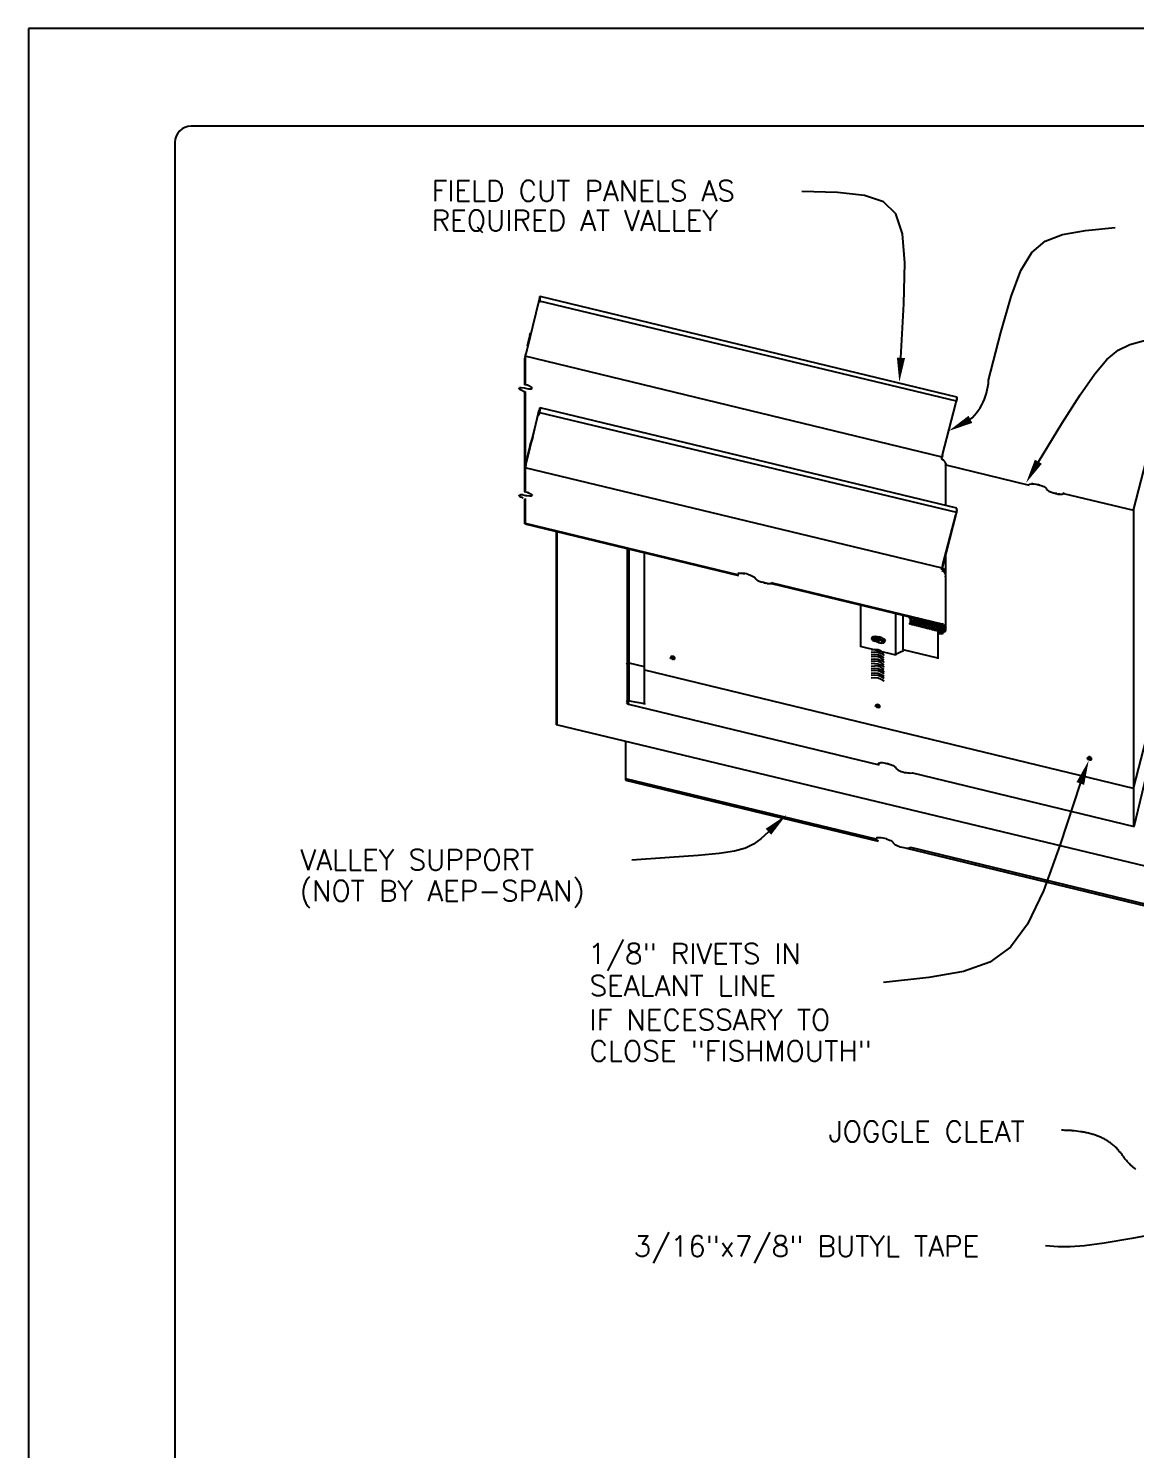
# Model space of a CAD drawing. Extents: x 128.3 to 136.8, y -37.9 to -26.9.
# Drawn here: x 128.3 to 132.55, y -32.31 to -26.85 of the extents above; entities that cross this region are included whole.
import ezdxf

# ---------------------------------------------------------------- set-up
doc = ezdxf.new("R2010")
doc.units = 0
doc.header["$LTSCALE"] = 0.5
doc.header["$MEASUREMENT"] = 0
for name, color, linetype in [('13-TEXT', 7, 'CONTINUOUS'), ('BORDER', 9, 'CONTINUOUS'), ('DIM', 4, 'CONTINUOUS'), ('DWG', 2, 'CONTINUOUS')]:
    doc.layers.add(name, color=color, linetype=linetype)
doc.styles.get("Standard").update_dxf_attribs({"font": 'romans.shx'})

msp = doc.modelspace()

# ---------------------------------------------------------------- linework, layer by layer
at = {"layer": '13-TEXT'}
for p, q in [((130.2028, -28.2457), (130.2095, -28.2474)), ((130.2193, -28.2232), (130.214, -28.2217))]:
    msp.add_line(p, q, dxfattribs=at)
at = {"layer": 'BORDER'}
for p, q in [((136.8028, -26.8533), (128.3028, -26.8533)), ((128.3028, -26.8533), (128.3028, -37.8533)), ((136.3653, -27.2283), (128.9278, -27.2283)), ((128.8653, -27.2908), (128.8653, -37.4158))]:
    msp.add_line(p, q, dxfattribs=at)
msp.add_arc((128.9278, -27.2908), 0.0625, 90, 180, dxfattribs=at)
at = {"layer": 'DIM', "color": 5}
for points in [[(131.6529, -28.1181), (131.6644, -27.9101), (131.6679, -27.7537), (131.659, -27.6414), (131.6332, -27.5657), (131.5861, -27.5191), (131.5131, -27.4942), (131.4098, -27.4834), (131.2718, -27.4793)], [(131.9894, -28.2039), (132.0363, -28.0204), (132.0758, -27.8822), (132.1135, -27.7823), (132.1552, -27.7139), (132.2066, -27.6701), (132.2733, -27.644), (132.3611, -27.6288), (132.4756, -27.6176)], [(132.1805, -28.5168), (132.271, -28.3704), (132.3415, -28.2599), (132.3972, -28.1799), (132.4438, -28.1247), (132.4867, -28.0888), (132.5314, -28.0666), (132.5833, -28.0525), (132.6479, -28.041)], [(132.3416, -29.7522), (132.2642, -29.9869), (132.1996, -30.1639), (132.139, -30.2922), (132.0735, -30.3807), (131.9944, -30.4384), (131.8927, -30.4742), (131.7596, -30.4971), (131.5862, -30.516)], [(131.144, -29.9375), (131.1146, -29.9643), (131.0872, -29.9848), (131.0556, -30.0002), (131.0136, -30.0119), (130.9551, -30.021), (130.874, -30.0289), (130.764, -30.0369), (130.6191, -30.0461)], [(133.1602, -31.3779), (132.8922, -31.4311), (132.6891, -31.4709), (132.5397, -31.4991), (132.4329, -31.5174), (132.3575, -31.5276), (132.3024, -31.5314), (132.2563, -31.5306), (132.2082, -31.5269)]]:
    msp.add_lwpolyline(points, dxfattribs=at)
for points, format in [([(131.6466, -28.2116, 0, 0.0313, 0), (131.6529, -28.1181, 0.0313, 0.0313, 0)], "xyseb"), ([(131.8368, -28.3984, 0, 0.0313, 0), (131.9195, -28.3543, 0.0313, 0.0313, 0)], "xyseb"), ([(132.1334, -28.5979, 0, 0.0313, 0), (132.1805, -28.5168, 0.0313, 0.0313, 0)], "xyseb"), ([(132.3738, -29.6641, 0, 0.0313, 0), (132.3416, -29.7522, 0.0313, 0.0313, 0)], "xyseb"), ([(131.2123, -29.8733, 0, 0.0313, 0), (131.144, -29.9375, 0.0313, 0.0313, 0)], "xyseb"), ([(132.5549, -31.2337, -0.017009), (132.545, -31.2262, -0.017677), (132.536, -31.2184, -0.015121), (132.5247, -31.2073, -0.02412), (132.5183, -31.1999, -0.009959), (132.5101, -31.1889, 0.005315), (132.5018, -31.178, 0.003677), (132.4914, -31.1646, 0.005586), (132.4844, -31.1559, 0.033647), (132.4772, -31.1483, 0.019763), (132.4636, -31.1368, 0.018297), (132.4517, -31.1281, 0.018866), (132.4395, -31.1206, 0.016465), (132.4257, -31.1134, 0.017258), (132.4122, -31.1073, 0.014402), (132.3965, -31.1016, 0.015293), (132.3815, -31.097, 0.012389), (132.364, -31.0928, 0.013274), (132.3475, -31.0897, 0.010579), (132.3425, -31.089, 0.001651), (132.3103, -31.0853, 0.018766), (132.2957, -31.0842, 0.010609), (132.2697, -31.0838)], "xyb")]:
    msp.add_lwpolyline(points, format=format, dxfattribs=at)
msp.add_arc((131.7748, -28.1952), 0.2147, 304.6576, 357.6779, dxfattribs=at)
at = {"layer": 'DWG'}
for p, q in [((130.2635, -27.8939), (130.2125, -28.1039)), ((130.265, -27.8894), (130.2635, -27.8932)), ((130.2635, -27.8939), (130.2658, -27.8924)), ((130.2635, -27.8932), (130.2635, -27.8939)), ((130.2635, -27.8932), (130.2635, -27.8932)), ((130.2665, -27.8939), (130.2635, -27.9059)), ((130.2643, -27.9037), (130.2635, -27.9052)), ((130.2635, -27.9052), (130.2635, -27.9052)), ((130.265, -27.8999), (130.2643, -27.9037)), ((130.2658, -27.8894), (130.265, -27.8894)), ((131.8663, -28.2839), (130.265, -27.8999)), ((130.2658, -27.8857), (130.2665, -27.8827)), ((130.2665, -27.8842), (130.2658, -27.8864)), ((130.2658, -27.8969), (130.2658, -27.8857)), ((130.2658, -27.8864), (130.2658, -27.8894)), ((130.2658, -27.8872), (130.2658, -27.8947)), ((130.2673, -27.8879), (130.2658, -27.8872)), ((130.2658, -27.8924), (130.2665, -27.8917)), ((130.2658, -27.8947), (130.2665, -27.8939)), ((130.2673, -27.8819), (130.2665, -27.8842)), ((130.2665, -27.8827), (130.2673, -27.8819)), ((130.2665, -27.8827), (130.2665, -27.8939)), ((130.2673, -27.8827), (130.2665, -27.8827)), ((130.2665, -27.8939), (130.2673, -27.8894)), ((130.2673, -27.8894), (130.2673, -27.8819)), ((131.8678, -28.2689), (130.2673, -27.8827)), ((130.2275, -28.0409), (130.2185, -28.0717)), ((130.2245, -28.0499), (130.2268, -28.0424)), ((130.226, -28.0439), (130.2253, -28.0462)), ((130.2253, -28.0477), (130.226, -28.0447)), ((130.2268, -28.0432), (130.226, -28.0439)), ((130.226, -28.0439), (130.2268, -28.0432)), ((130.226, -28.0439), (130.226, -28.0439)), ((130.226, -28.0447), (130.226, -28.0439)), ((130.2268, -28.0409), (130.229, -28.0289)), ((130.2268, -28.0402), (130.2275, -28.0387)), ((130.2268, -28.0424), (130.2268, -28.0402)), ((130.2283, -28.0387), (130.2275, -28.0409)), ((130.2275, -28.0387), (130.2283, -28.0387)), ((130.229, -28.0282), (130.2283, -28.0297)), ((130.2283, -28.0312), (130.229, -28.0289)), ((130.2283, -28.0297), (130.2283, -28.0312)), ((130.229, -28.0274), (130.2305, -28.0222)), ((130.2298, -28.0244), (130.229, -28.0282)), ((130.229, -28.0274), (130.2298, -28.0244)), ((130.232, -28.0259), (130.229, -28.0274)), ((130.229, -28.0289), (130.229, -28.0274)), ((130.229, -28.0289), (130.2305, -28.0297)), ((130.2305, -28.0222), (130.2305, -28.0229)), ((130.2305, -28.0229), (130.232, -28.0237)), ((130.232, -28.0237), (130.232, -28.0259)), ((130.2185, -28.0717), (130.2245, -28.0499)), ((130.2245, -28.0499), (130.2253, -28.0477)), ((130.2245, -28.0514), (130.2245, -28.0499)), ((130.2253, -28.0499), (130.2245, -28.0499)), ((130.2245, -28.0499), (130.2253, -28.0499)), ((130.2253, -28.0462), (130.2253, -28.0477)), ((130.226, -28.0477), (130.2253, -28.0477)), ((130.2253, -28.0477), (130.226, -28.0477)), ((130.2088, -28.2212), (130.2088, -28.1197)), ((130.2095, -28.1152), (130.2125, -28.1032)), ((130.2095, -28.1167), (130.211, -28.1099)), ((130.2103, -28.1144), (130.2095, -28.1152)), ((130.2095, -28.1152), (130.2095, -28.2208)), ((130.2103, -28.1122), (130.2103, -28.1144)), ((131.8108, -28.4992), (130.2103, -28.1122)), ((130.2125, -28.1032), (130.2125, -28.1039)), ((130.1863, -28.2359), (130.187, -28.2344)), ((130.19, -28.2397), (130.1863, -28.2359)), ((130.1863, -28.2359), (130.19, -28.2397)), ((130.187, -28.2344), (130.1885, -28.2329)), ((130.1885, -28.2329), (130.1915, -28.2329)), ((130.1915, -28.2329), (130.1885, -28.2329)), ((130.1975, -28.2434), (130.19, -28.2397)), ((130.1915, -28.2329), (130.1953, -28.2322)), ((130.1953, -28.2322), (130.2058, -28.2337)), ((130.2028, -28.2457), (130.1975, -28.2434)), ((130.2058, -28.2337), (130.2118, -28.2344)), ((130.208, -28.2209), (130.214, -28.2217)), ((130.2088, -28.6324), (130.2088, -28.2476)), ((130.2095, -28.2474), (130.2095, -28.6327)), ((130.2118, -28.2344), (130.217, -28.2359)), ((130.217, -28.2359), (130.2223, -28.2367)), ((130.2238, -28.2254), (130.2193, -28.2232)), ((130.2223, -28.2367), (130.2335, -28.2367)), ((130.2283, -28.2269), (130.2238, -28.2254)), ((130.232, -28.2292), (130.2283, -28.2269)), ((130.235, -28.2314), (130.232, -28.2292)), ((130.2335, -28.2367), (130.2358, -28.2359)), ((130.2365, -28.2329), (130.235, -28.2314)), ((130.2358, -28.2359), (130.2365, -28.2344)), ((130.2365, -28.2344), (130.2365, -28.2329)), ((130.2613, -28.3357), (130.2673, -28.3087)), ((130.2658, -28.3124), (130.2613, -28.3387)), ((130.265, -28.3162), (130.2658, -28.3169)), ((130.2658, -28.3214), (130.2665, -28.3109)), ((130.2658, -28.3132), (130.2658, -28.3124)), ((130.2658, -28.3244), (130.2658, -28.3132)), ((130.2665, -28.3094), (130.2665, -28.3214)), ((130.2665, -28.3109), (130.2665, -28.3094)), ((130.2673, -28.3087), (130.2673, -28.3169)), ((130.2673, -28.3094), (130.2673, -28.3087)), ((131.8678, -28.6957), (130.2673, -28.3094)), ((130.2673, -28.3169), (130.2673, -28.3147)), ((131.8123, -28.4902), (131.864, -28.2929)), ((131.864, -28.2929), (131.867, -28.2779)), ((131.8648, -28.2899), (131.8663, -28.2839)), ((131.8678, -28.2764), (131.8663, -28.2809)), ((131.8663, -28.2809), (131.8663, -28.2839)), ((131.867, -28.2779), (131.8678, -28.2764)), ((131.8678, -28.2682), (131.8678, -28.2764)), ((131.8678, -28.2764), (131.8678, -28.2742)), ((130.2125, -28.5307), (130.2635, -28.3207)), ((130.2395, -28.4227), (130.2643, -28.3177)), ((130.2635, -28.3312), (130.2613, -28.3379)), ((130.2613, -28.3387), (130.2613, -28.3357)), ((130.2613, -28.3379), (130.262, -28.3364)), ((130.262, -28.3364), (130.262, -28.3334)), ((130.2628, -28.3304), (130.2635, -28.3304)), ((130.2628, -28.3342), (130.2628, -28.3304)), ((130.2635, -28.3334), (130.2628, -28.3342)), ((130.2635, -28.3207), (130.2635, -28.3214)), ((130.2635, -28.3214), (130.265, -28.3222)), ((130.2635, -28.3304), (130.2635, -28.3312)), ((130.2643, -28.3177), (130.2643, -28.3184)), ((130.2643, -28.3184), (130.2658, -28.3192)), ((130.265, -28.3222), (130.2658, -28.3214)), ((130.265, -28.3274), (131.8663, -28.7107)), ((130.2658, -28.3192), (130.2658, -28.3244)), ((130.2665, -28.3214), (130.2665, -28.3184)), ((130.2298, -28.4534), (130.2395, -28.4227)), ((130.2395, -28.4212), (130.2305, -28.4512)), ((130.2185, -28.4992), (130.2245, -28.4767)), ((130.2245, -28.4767), (130.2275, -28.4654)), ((130.2253, -28.4752), (130.2245, -28.4767)), ((130.2245, -28.4767), (130.2245, -28.4789)), ((130.2253, -28.4729), (130.226, -28.4714)), ((130.226, -28.4722), (130.2253, -28.4729)), ((130.2253, -28.4729), (130.2253, -28.4752)), ((130.2268, -28.4699), (130.226, -28.4722)), ((130.226, -28.4722), (130.226, -28.4722)), ((130.2268, -28.4677), (130.229, -28.4564)), ((130.2275, -28.4654), (130.2268, -28.4677)), ((130.2268, -28.4677), (130.2268, -28.4699)), ((130.2275, -28.4654), (130.2275, -28.4654)), ((130.229, -28.4549), (130.2283, -28.4564)), ((130.2283, -28.4587), (130.229, -28.4564)), ((130.2283, -28.4564), (130.2283, -28.4587)), ((130.229, -28.4542), (130.2305, -28.4497)), ((130.2298, -28.4534), (130.229, -28.4542)), ((130.229, -28.4542), (130.2305, -28.4549)), ((130.229, -28.4564), (130.229, -28.4542)), ((130.2305, -28.4549), (130.229, -28.4549)), ((130.229, -28.4564), (130.2298, -28.4564)), ((130.2305, -28.4489), (130.2298, -28.4519)), ((130.2298, -28.4519), (130.2298, -28.4534)), ((130.2305, -28.4534), (130.2298, -28.4534)), ((130.2305, -28.4497), (130.2305, -28.4489)), ((130.2305, -28.4512), (130.2305, -28.4534)), ((130.2125, -28.5277), (130.2095, -28.5442)), ((130.2103, -28.5397), (130.2125, -28.5284)), ((130.211, -28.5337), (130.2103, -28.5359)), ((130.2118, -28.5329), (130.211, -28.5337)), ((130.211, -28.5367), (130.2118, -28.5329)), ((130.211, -28.5337), (130.211, -28.5337)), ((130.2118, -28.5307), (130.2118, -28.5299)), ((130.2125, -28.5284), (130.2125, -28.5277)), ((130.2193, -28.4992), (130.2185, -28.4992)), ((130.2185, -28.4992), (130.2193, -28.4992)), ((131.8093, -28.5052), (131.81, -28.5037)), ((131.8093, -28.5052), (131.81, -28.5037)), ((131.8093, -28.5074), (131.8093, -28.5052)), ((131.8168, -28.5104), (131.8093, -28.5074)), ((131.81, -28.5014), (131.8108, -28.4992)), ((131.81, -28.5037), (131.81, -28.5014)), ((131.8108, -28.4992), (131.8123, -28.4932)), ((131.8123, -28.4932), (131.8108, -28.4992)), ((131.8123, -28.4932), (131.8123, -28.4902)), ((131.822, -28.5164), (131.8168, -28.5104)), ((131.825, -28.5232), (131.822, -28.5164)), ((131.825, -28.5232), (131.8243, -28.5314)), ((131.8243, -28.5314), (131.8258, -28.5292)), ((131.825, -28.6844), (131.825, -28.5232)), ((131.8258, -28.5292), (132.145, -28.6063)), ((132.5458, -28.7032), (132.5953, -28.5097)), ((130.2088, -28.5397), (130.2095, -28.5389)), ((130.2095, -28.5404), (130.2088, -28.5397)), ((130.2103, -28.5419), (130.2095, -28.5404)), ((130.2103, -28.5359), (130.2103, -28.5419)), ((131.8108, -28.9259), (130.2103, -28.5397)), ((130.187, -28.6454), (130.1885, -28.6447)), ((130.1885, -28.6447), (130.1915, -28.6439)), ((130.2005, -28.6439), (130.1915, -28.6439)), ((130.2005, -28.6439), (130.2058, -28.6447)), ((130.2058, -28.6447), (130.2118, -28.6462)), ((130.2193, -28.6349), (130.208, -28.6319)), ((130.2193, -28.6349), (130.232, -28.6402)), ((130.2238, -28.6364), (130.2193, -28.6349)), ((130.2283, -28.6387), (130.2238, -28.6364)), ((130.232, -28.6402), (130.235, -28.6424)), ((130.232, -28.6402), (130.235, -28.6424)), ((130.235, -28.6424), (130.2365, -28.6439)), ((130.235, -28.6424), (130.2365, -28.6454)), ((130.2365, -28.6439), (130.2365, -28.6454)), ((132.1445, -28.6049), (132.1453, -28.6034)), ((132.1453, -28.6072), (132.1445, -28.6049)), ((132.1453, -28.6034), (132.1468, -28.6027)), ((132.1468, -28.6027), (132.1543, -28.6012)), ((132.1543, -28.6012), (132.1595, -28.6012)), ((132.1595, -28.6012), (132.1543, -28.6012)), ((132.1595, -28.6012), (132.1648, -28.6019)), ((132.1648, -28.6019), (132.1715, -28.6027)), ((132.1715, -28.6027), (132.191, -28.6079)), ((132.1843, -28.6064), (132.1783, -28.6042)), ((132.191, -28.6079), (132.2015, -28.6124)), ((132.2015, -28.6124), (132.209, -28.6169)), ((132.209, -28.6169), (132.2105, -28.6192)), ((132.2105, -28.6192), (132.2113, -28.6214)), ((132.2113, -28.6214), (132.212, -28.6229)), ((132.212, -28.6229), (132.2135, -28.6252)), ((132.2135, -28.6252), (132.2165, -28.6274)), ((132.2165, -28.6274), (132.221, -28.6297)), ((132.2165, -28.6274), (132.221, -28.6297)), ((132.221, -28.6297), (132.2315, -28.6342)), ((132.2315, -28.6342), (132.2383, -28.6364)), ((132.2383, -28.6364), (132.257, -28.6409)), ((132.251, -28.6394), (132.2443, -28.6379)), ((132.257, -28.6409), (132.263, -28.6409)), ((132.263, -28.6409), (132.257, -28.6409)), ((132.263, -28.6409), (132.2683, -28.6417)), ((132.2683, -28.6417), (132.272, -28.6409)), ((132.272, -28.6409), (132.275, -28.6402)), ((132.275, -28.6402), (132.2773, -28.6379)), ((132.2773, -28.6387), (132.275, -28.6402)), ((132.278, -28.6372), (132.2773, -28.6357)), ((132.2773, -28.6357), (132.2773, -28.6387)), ((132.2773, -28.6379), (132.278, -28.6372)), ((132.2773, -28.6383), (132.5458, -28.7032)), ((130.1863, -28.6469), (130.187, -28.6454)), ((130.19, -28.6507), (130.1863, -28.6469)), ((130.193, -28.6529), (130.19, -28.6507)), ((130.1975, -28.6544), (130.193, -28.6529)), ((130.2028, -28.6567), (130.1975, -28.6544)), ((130.2088, -28.7557), (130.2088, -28.6589)), ((130.2095, -28.6585), (130.2095, -28.7527)), ((130.2118, -28.6462), (130.217, -28.6469)), ((130.217, -28.6469), (130.2268, -28.6484)), ((130.2268, -28.6484), (130.2305, -28.6484)), ((130.2305, -28.6484), (130.2335, -28.6477)), ((130.2335, -28.6477), (130.2358, -28.6469)), ((130.2365, -28.6454), (130.2358, -28.6469)), ((131.8678, -28.7032), (131.8678, -28.6957)), ((130.2095, -28.7527), (130.2088, -28.7557)), ((130.2095, -28.7527), (131.0258, -28.9497)), ((131.8663, -28.7107), (131.8108, -28.9259)), ((131.8123, -28.9169), (131.864, -28.7204)), ((131.8663, -28.7107), (131.8648, -28.7167)), ((131.8678, -28.7017), (131.8663, -28.7077)), ((131.8663, -28.7077), (131.8678, -28.7032)), ((131.867, -28.7054), (131.8663, -28.7077)), ((131.8663, -28.7077), (131.8663, -28.7107)), ((132.5458, -28.7032), (132.5458, -29.9129)), ((130.2088, -28.7557), (131.0287, -28.9536)), ((130.6018, -28.8505), (130.6018, -29.4457)), ((130.6055, -28.8514), (130.6055, -29.4352)), ((130.61, -29.4322), (130.61, -28.8525)), ((130.6685, -29.4457), (130.6685, -28.8667)), ((131.8123, -28.9207), (131.8123, -28.9177)), ((131.825, -28.9387), (131.825, -28.8704)), ((131.027, -28.9469), (131.0263, -28.9484)), ((131.0263, -28.9484), (131.027, -28.9507)), ((131.0293, -28.9462), (131.027, -28.9469)), ((131.027, -28.9507), (131.0293, -28.9529)), ((131.0323, -28.9447), (131.0293, -28.9462)), ((131.0323, -28.9447), (131.0413, -28.9447)), ((131.0473, -28.9454), (131.0413, -28.9447)), ((131.0413, -28.9447), (131.0473, -28.9454)), ((131.0533, -28.9462), (131.0473, -28.9454)), ((131.0473, -28.9454), (131.0533, -28.9462)), ((131.06, -28.9477), (131.0533, -28.9462)), ((131.066, -28.9492), (131.06, -28.9477)), ((131.066, -28.9492), (131.0728, -28.9514)), ((131.0728, -28.9514), (131.0833, -28.9559)), ((131.0833, -28.9559), (131.0878, -28.9582)), ((131.0878, -28.9582), (131.0908, -28.9604)), ((131.099, -28.9709), (131.0878, -28.9582)), ((131.0908, -28.9604), (131.0923, -28.9627)), ((131.0923, -28.9627), (131.093, -28.9649)), ((131.093, -28.9649), (131.0938, -28.9664)), ((131.0938, -28.9664), (131.096, -28.9687)), ((131.1028, -28.9732), (131.099, -28.9709)), ((131.8093, -28.9319), (131.81, -28.9282)), ((131.81, -28.9304), (131.8093, -28.9319)), ((131.81, -28.9304), (131.8093, -28.9319)), ((131.8093, -28.9342), (131.8168, -28.9372)), ((131.81, -28.9282), (131.8123, -28.9207)), ((131.81, -28.9282), (131.81, -28.9304)), ((131.8145, -28.9282), (131.81, -28.9282)), ((131.8168, -28.9259), (131.8108, -28.9267)), ((131.8145, -28.9259), (131.8168, -28.9259)), ((131.8145, -28.9282), (131.8145, -28.9259)), ((131.822, -28.9319), (131.8145, -28.9282)), ((131.8168, -28.9372), (131.819, -28.9334)), ((131.822, -28.9432), (131.8168, -28.9372)), ((131.8183, -28.9334), (131.8183, -28.9387)), ((131.819, -28.9297), (131.819, -28.9334)), ((131.819, -28.9334), (131.819, -28.9297)), ((131.819, -28.9334), (131.8213, -28.9394)), ((131.8213, -28.9417), (131.8213, -28.9319)), ((131.8213, -28.9394), (131.8243, -28.9387)), ((131.825, -28.9387), (131.822, -28.9319)), ((131.825, -28.9507), (131.822, -28.9432)), ((131.822, -28.9432), (131.8243, -28.9469)), ((131.8243, -28.9387), (131.8243, -28.9469)), ((131.8243, -28.9469), (131.825, -28.9387)), ((131.8243, -28.9582), (131.825, -28.9507)), ((131.825, -29.1554), (131.825, -28.9507)), ((131.1028, -28.9732), (131.108, -28.9754)), ((131.108, -28.9754), (131.12, -28.9799)), ((131.1395, -28.9844), (131.12, -28.9799)), ((131.1268, -28.9814), (131.1328, -28.9829)), ((131.1395, -28.9844), (131.1545, -28.9844)), ((131.1575, -28.9837), (131.1545, -28.9844)), ((131.1564, -28.9844), (131.8085, -29.1419)), ((131.159, -28.9822), (131.1575, -28.9837)), ((131.1583, -28.9817), (131.8093, -29.1389)), ((131.1598, -28.9807), (131.159, -28.9822)), ((131.498, -29.0677), (131.498, -29.2267)), ((131.4988, -29.0677), (131.498, -29.0677)), ((131.4988, -29.2237), (131.4988, -29.0677)), ((131.6323, -29.0999), (131.6323, -29.2559)), ((131.6615, -29.2387), (131.6615, -29.1074)), ((131.795, -29.1397), (131.795, -29.2709)), ((131.7958, -29.1727), (131.7958, -29.1764)), ((131.8003, -29.1742), (131.7958, -29.1727)), ((131.7958, -29.1764), (131.7995, -29.1772)), ((131.7995, -29.1772), (131.7995, -29.1749)), ((131.8078, -29.1779), (131.7995, -29.1772)), ((131.807, -29.1742), (131.8003, -29.1742)), ((131.807, -29.1742), (131.8003, -29.1742)), ((131.813, -29.1727), (131.807, -29.1742)), ((131.8078, -29.1779), (131.8153, -29.1749)), ((131.8078, -29.1749), (131.8078, -29.1779)), ((131.8153, -29.1749), (131.8078, -29.1749)), ((131.8093, -29.1389), (131.8085, -29.1419)), ((131.8085, -29.1419), (131.8093, -29.1389)), ((131.8085, -29.1419), (131.8145, -29.1449)), ((131.8168, -29.1419), (131.8093, -29.1389)), ((131.8145, -29.1449), (131.813, -29.1449)), ((131.8213, -29.1697), (131.813, -29.1727)), ((131.8145, -29.1419), (131.8145, -29.1449)), ((131.8145, -29.1449), (131.819, -29.1494)), ((131.8213, -29.1697), (131.8153, -29.1712)), ((131.8153, -29.1712), (131.8153, -29.1749)), ((131.8168, -29.1419), (131.822, -29.1479)), ((131.8183, -29.1494), (131.819, -29.1494)), ((131.8213, -29.1622), (131.8183, -29.1682)), ((131.819, -29.1457), (131.819, -29.1494)), ((131.819, -29.1494), (131.819, -29.1457)), ((131.819, -29.1494), (131.8213, -29.1554)), ((131.8213, -29.1479), (131.822, -29.1479)), ((131.8213, -29.1697), (131.8213, -29.1479)), ((131.8213, -29.1554), (131.825, -29.1554)), ((131.8243, -29.1629), (131.8213, -29.1697)), ((131.822, -29.1479), (131.825, -29.1554)), ((131.8243, -29.1547), (131.8243, -29.1629)), ((131.8243, -29.1629), (131.825, -29.1554)), ((131.498, -29.2267), (131.4988, -29.2237)), ((131.633, -29.2589), (131.498, -29.2267)), ((131.6323, -29.2559), (131.6623, -29.2417)), ((131.795, -29.2709), (131.6615, -29.2387)), ((131.6623, -29.2417), (131.6623, -29.2394)), ((130.6018, -29.2919), (130.5995, -29.2957)), ((130.6055, -29.2897), (130.6018, -29.2919)), ((130.61, -29.2897), (130.6055, -29.2897)), ((130.6685, -29.3039), (130.61, -29.2897)), ((131.633, -29.2559), (131.633, -29.2589)), ((131.795, -29.2709), (131.7943, -29.2739)), ((131.7943, -29.2717), (131.7943, -29.2739)), ((132.5458, -29.7712), (130.6693, -29.3174)), ((130.6018, -29.4344), (130.5995, -29.4382)), ((130.5995, -29.4382), (130.6033, -29.4382)), ((130.6018, -29.4457), (130.5995, -29.4419)), ((130.6018, -29.4344), (130.6055, -29.4322)), ((130.6025, -29.4344), (130.6018, -29.4344)), ((130.6018, -29.4457), (130.6063, -29.4479)), ((130.6025, -29.4389), (130.6025, -29.4344)), ((130.6055, -29.4352), (130.6025, -29.4389)), ((130.6025, -29.4389), (130.6033, -29.4427)), ((130.6033, -29.4427), (130.6025, -29.4389)), ((130.6033, -29.4382), (130.6033, -29.4427)), ((130.6033, -29.4427), (130.607, -29.4449)), ((130.6055, -29.4322), (130.61, -29.4322)), ((130.607, -29.4359), (130.6055, -29.4352)), ((130.6055, -29.4352), (130.6093, -29.4352)), ((130.6063, -29.4449), (130.6063, -29.4479)), ((130.607, -29.4449), (130.6063, -29.4449)), ((130.6063, -29.4479), (131.5693, -29.6804)), ((130.607, -29.4449), (130.607, -29.4359)), ((130.6093, -29.4329), (130.6093, -29.4352)), ((130.6093, -29.4352), (130.6093, -29.4329)), ((130.6093, -29.4352), (130.6685, -29.4457)), ((130.6685, -29.4457), (130.6678, -29.4487)), ((130.6678, -29.4487), (130.6678, -29.4464)), ((130.5965, -29.5889), (130.595, -29.5919)), ((130.595, -29.5919), (130.595, -29.7397)), ((130.5965, -29.7337), (130.5965, -29.5889)), ((132.5458, -29.7712), (132.5953, -29.5777)), ((131.5693, -29.6737), (131.5663, -29.6759)), ((131.5663, -29.6759), (131.567, -29.6744)), ((131.5663, -29.6759), (131.567, -29.6782)), ((131.567, -29.6744), (131.5693, -29.6737)), ((131.567, -29.6744), (131.5693, -29.6737)), ((131.567, -29.6782), (131.5693, -29.6804)), ((131.5693, -29.6737), (131.5723, -29.6729)), ((131.5723, -29.6729), (131.576, -29.6722)), ((131.576, -29.6722), (131.5813, -29.6722)), ((131.5813, -29.6722), (131.5933, -29.6737)), ((131.5933, -29.6737), (131.6128, -29.6789)), ((131.606, -29.6774), (131.6, -29.6752)), ((131.6128, -29.6789), (131.6233, -29.6834)), ((130.5965, -29.7337), (130.595, -29.7397)), ((131.5574, -29.9658), (130.5965, -29.7337)), ((131.6233, -29.6834), (131.6278, -29.6864)), ((131.6278, -29.6864), (131.6308, -29.6887)), ((131.6308, -29.6887), (131.6323, -29.6902)), ((131.6323, -29.6902), (131.633, -29.6924)), ((131.633, -29.6924), (131.6338, -29.6939)), ((131.6338, -29.6939), (131.6353, -29.6962)), ((131.6353, -29.6962), (131.6428, -29.7007)), ((131.6428, -29.7007), (131.648, -29.7037)), ((131.648, -29.7037), (131.654, -29.7059)), ((131.654, -29.7059), (131.66, -29.7074)), ((131.66, -29.7074), (131.6668, -29.7097)), ((131.6668, -29.7097), (131.6728, -29.7104)), ((131.6728, -29.7104), (131.6795, -29.7119)), ((131.6795, -29.7119), (131.6848, -29.7119)), ((131.6848, -29.7119), (131.69, -29.7127)), ((131.69, -29.7127), (131.6975, -29.7112)), ((131.6971, -29.7112), (132.548, -29.9167)), ((131.6975, -29.7112), (131.699, -29.7104)), ((132.548, -29.9167), (132.5953, -29.7202)), ((130.595, -29.7397), (131.5654, -29.974)), ((132.5458, -29.9129), (132.548, -29.9167)), ((132.548, -29.9167), (132.548, -29.9054)), ((131.558, -29.9624), (131.5573, -29.9639)), ((131.5573, -29.9639), (131.558, -29.9662)), ((131.5595, -29.9609), (131.558, -29.9624)), ((131.558, -29.9662), (131.5595, -29.9684)), ((131.5595, -29.9684), (131.558, -29.9662)), ((131.5625, -29.9602), (131.5595, -29.9609)), ((131.5595, -29.9684), (131.5625, -29.9707)), ((131.5723, -29.9602), (131.5625, -29.9602)), ((131.5625, -29.9707), (131.567, -29.9729)), ((131.5775, -29.9609), (131.5723, -29.9602)), ((131.5843, -29.9617), (131.5775, -29.9609)), ((131.597, -29.9647), (131.5843, -29.9617)), ((131.597, -29.9647), (131.609, -29.9692)), ((131.609, -29.9692), (131.6143, -29.9714)), ((131.6143, -29.9714), (131.618, -29.9737)), ((131.618, -29.9737), (131.6293, -29.9864)), ((131.6233, -29.9782), (131.621, -29.9759)), ((131.624, -29.9804), (131.6233, -29.9782)), ((131.6248, -29.9819), (131.624, -29.9804)), ((131.6263, -29.9842), (131.6248, -29.9819)), ((131.6293, -29.9864), (131.6383, -29.9909)), ((131.6383, -29.9909), (131.6503, -29.9954)), ((131.6503, -29.9954), (131.6638, -29.9984)), ((131.6638, -29.9984), (131.6758, -29.9999)), ((131.6746, -30.0003), (132.5953, -30.2227)), ((131.6758, -29.9999), (131.6848, -29.9999)), ((131.6848, -29.9999), (131.6878, -29.9992)), ((131.6878, -29.9992), (131.6848, -29.9999)), ((131.6878, -29.9992), (131.69, -29.9977)), ((131.69, -29.9969), (131.6908, -29.9962)), ((131.69, -29.9977), (131.69, -29.9969)), ((132.5953, -30.2167), (131.691, -29.9981))]:
    msp.add_line(p, q, dxfattribs=at)
at = {"layer": 'DWG', "color": 46}
for p, q in [((130.3303, -29.5267), (130.3303, -28.785)), ((130.331, -28.7852), (130.331, -29.5237)), ((131.729, -29.1239), (131.7163, -29.1224)), ((131.7418, -29.1284), (131.729, -29.1239)), ((131.5408, -29.1982), (131.5423, -29.1899)), ((131.5423, -29.1899), (131.546, -29.1877)), ((131.5423, -29.1899), (131.546, -29.1944)), ((131.546, -29.1877), (131.555, -29.1869)), ((131.555, -29.1869), (131.5678, -29.1892)), ((131.555, -29.1944), (131.555, -29.1869)), ((131.5798, -29.1929), (131.5678, -29.1892)), ((131.552, -29.2379), (131.5385, -29.2402)), ((131.5438, -29.2019), (131.5408, -29.1982)), ((131.546, -29.1944), (131.5438, -29.2019)), ((131.5438, -29.2019), (131.5528, -29.2064)), ((131.555, -29.1989), (131.546, -29.1944)), ((131.5648, -29.2394), (131.552, -29.2379)), ((131.5528, -29.2064), (131.555, -29.1989)), ((131.5655, -29.2109), (131.5528, -29.2064)), ((131.555, -29.1922), (131.5543, -29.1937)), ((131.5543, -29.1937), (131.555, -29.1989)), ((131.555, -29.1944), (131.555, -29.1922)), ((131.5633, -29.1959), (131.555, -29.1944)), ((131.555, -29.1989), (131.5678, -29.2027)), ((131.5633, -29.1937), (131.5625, -29.1952)), ((131.5633, -29.1914), (131.5633, -29.1937)), ((131.5633, -29.1989), (131.5633, -29.1914)), ((131.5715, -29.1937), (131.5633, -29.1914)), ((131.564, -29.1974), (131.5633, -29.1989)), ((131.5633, -29.1982), (131.5798, -29.2004)), ((131.5708, -29.1989), (131.564, -29.1974)), ((131.5775, -29.2447), (131.5648, -29.2394)), ((131.5678, -29.2027), (131.5655, -29.2109)), ((131.5655, -29.2109), (131.5783, -29.2132)), ((131.5798, -29.2049), (131.5678, -29.2027)), ((131.5708, -29.1989), (131.5715, -29.1937)), ((131.5715, -29.1959), (131.5708, -29.1989)), ((131.5708, -29.1997), (131.5715, -29.1959)), ((131.5708, -29.1989), (131.5708, -29.1989)), ((131.5715, -29.2004), (131.5708, -29.1997)), ((131.5715, -29.1937), (131.5715, -29.2004)), ((131.5888, -29.2522), (131.5775, -29.2447)), ((131.5798, -29.2049), (131.5783, -29.2132)), ((131.5783, -29.2132), (131.5873, -29.2124)), ((131.5798, -29.1929), (131.5895, -29.1982)), ((131.5798, -29.2004), (131.5798, -29.1982)), ((131.5798, -29.2049), (131.5798, -29.2004)), ((131.5895, -29.2042), (131.5798, -29.2049)), ((131.5873, -29.2124), (131.5925, -29.2019)), ((131.5925, -29.2019), (131.5873, -29.2124)), ((131.5895, -29.1982), (131.5925, -29.2019)), ((130.7675, -29.2702), (130.7713, -29.2694)), ((130.7698, -29.2724), (130.7675, -29.2702)), ((130.769, -29.2672), (130.772, -29.2657)), ((130.7698, -29.2724), (130.769, -29.2672)), ((130.7698, -29.2664), (130.7758, -29.2649)), ((130.7713, -29.2649), (130.7698, -29.2664)), ((130.7698, -29.2672), (130.7713, -29.2649)), ((130.781, -29.2649), (130.7698, -29.2724)), ((130.7698, -29.2664), (130.7698, -29.2664)), ((130.7713, -29.2694), (130.7698, -29.2672)), ((130.7728, -29.2732), (130.7698, -29.2724)), ((130.7713, -29.2649), (130.775, -29.2642)), ((130.7713, -29.2649), (130.7848, -29.2709)), ((130.7735, -29.2664), (130.7713, -29.2649)), ((130.772, -29.2649), (130.7713, -29.2649)), ((130.7713, -29.2649), (130.7713, -29.2694)), ((130.781, -29.2649), (130.7713, -29.2649)), ((130.7713, -29.2694), (130.7735, -29.2664)), ((130.7735, -29.2702), (130.7713, -29.2694)), ((130.7713, -29.2694), (130.7735, -29.2702)), ((130.778, -29.2642), (130.772, -29.2649)), ((130.772, -29.2649), (130.772, -29.2649)), ((130.772, -29.2657), (130.772, -29.2649)), ((130.772, -29.2657), (130.781, -29.2657)), ((130.7773, -29.2679), (130.7728, -29.2732)), ((130.7758, -29.2747), (130.7728, -29.2732)), ((130.778, -29.2642), (130.7735, -29.2642)), ((130.775, -29.2672), (130.7735, -29.2702)), ((130.7735, -29.2702), (130.775, -29.2672)), ((130.775, -29.2634), (130.7758, -29.2634)), ((130.775, -29.2642), (130.775, -29.2634)), ((130.775, -29.2634), (130.7765, -29.2634)), ((130.775, -29.2642), (130.775, -29.2634)), ((130.7795, -29.2642), (130.775, -29.2642)), ((130.7765, -29.2649), (130.775, -29.2672)), ((130.775, -29.2672), (130.7803, -29.2649)), ((130.7758, -29.2634), (130.7765, -29.2634)), ((130.7758, -29.2634), (130.7758, -29.2634)), ((130.7758, -29.2649), (130.7795, -29.2642)), ((130.7765, -29.2709), (130.7758, -29.2747)), ((130.7758, -29.2747), (130.7795, -29.2754)), ((130.7765, -29.2634), (130.7765, -29.2649)), ((130.7765, -29.2634), (130.7765, -29.2634)), ((130.7795, -29.2717), (130.7765, -29.2709)), ((130.778, -29.2657), (130.7773, -29.2679)), ((130.778, -29.2642), (130.778, -29.2657)), ((130.7803, -29.2657), (130.778, -29.2642)), ((130.781, -29.2657), (130.778, -29.2642)), ((130.778, -29.2657), (130.781, -29.2657)), ((130.7795, -29.2687), (130.778, -29.2657)), ((130.7795, -29.2754), (130.7795, -29.2642)), ((130.7795, -29.2642), (130.7833, -29.2672)), ((130.7803, -29.2649), (130.7795, -29.2642)), ((130.7833, -29.2687), (130.7795, -29.2717)), ((130.7833, -29.2687), (130.7795, -29.2687)), ((130.7795, -29.2717), (130.784, -29.2717)), ((130.7795, -29.2754), (130.7795, -29.2717)), ((130.7818, -29.2754), (130.7795, -29.2754)), ((130.7848, -29.2709), (130.7803, -29.2657)), ((130.781, -29.2657), (130.781, -29.2649)), ((130.781, -29.2657), (130.781, -29.2649)), ((130.7833, -29.2687), (130.781, -29.2657)), ((130.7818, -29.2687), (130.7833, -29.2687)), ((130.7825, -29.2717), (130.7818, -29.2687)), ((130.7818, -29.2754), (130.7825, -29.2717)), ((130.784, -29.2739), (130.7818, -29.2754)), ((130.7818, -29.2754), (130.784, -29.2747)), ((130.7833, -29.2672), (130.7833, -29.2687)), ((130.784, -29.2717), (130.7833, -29.2687)), ((130.7848, -29.2709), (130.784, -29.2739)), ((130.784, -29.2717), (130.7848, -29.2709)), ((130.784, -29.2747), (130.784, -29.2717)), ((131.5385, -29.2484), (131.552, -29.2469)), ((131.5385, -29.2574), (131.552, -29.2559)), ((131.552, -29.2649), (131.5385, -29.2664)), ((131.5385, -29.2754), (131.552, -29.2739)), ((131.552, -29.2829), (131.5385, -29.2844)), ((131.552, -29.2912), (131.5385, -29.2934)), ((131.552, -29.2469), (131.5648, -29.2484)), ((131.552, -29.2559), (131.5648, -29.2574)), ((131.5648, -29.2664), (131.552, -29.2649)), ((131.552, -29.2739), (131.5648, -29.2754)), ((131.5648, -29.2844), (131.552, -29.2829)), ((131.552, -29.2912), (131.5648, -29.2934)), ((131.5648, -29.2484), (131.5775, -29.2529)), ((131.5648, -29.2574), (131.5775, -29.2619)), ((131.5775, -29.2709), (131.5648, -29.2664)), ((131.5648, -29.2754), (131.5775, -29.2799)), ((131.5775, -29.2889), (131.5648, -29.2844)), ((131.5648, -29.2934), (131.5775, -29.2979)), ((131.5775, -29.2529), (131.5888, -29.2604)), ((131.5888, -29.2694), (131.5775, -29.2619)), ((131.5888, -29.2784), (131.5775, -29.2709)), ((131.5775, -29.2799), (131.5888, -29.2874)), ((131.5888, -29.2964), (131.5775, -29.2889)), ((131.5775, -29.2979), (131.5888, -29.3054)), ((131.5385, -29.3024), (131.552, -29.3002)), ((131.5385, -29.3107), (131.552, -29.3092)), ((131.552, -29.3182), (131.5385, -29.3197)), ((131.5385, -29.3287), (131.552, -29.3272)), ((131.552, -29.3362), (131.5385, -29.3377)), ((131.5385, -29.3467), (131.552, -29.3452)), ((131.5648, -29.3017), (131.552, -29.3002)), ((131.552, -29.3092), (131.5648, -29.3107)), ((131.5648, -29.3197), (131.552, -29.3182)), ((131.552, -29.3272), (131.5648, -29.3287)), ((131.5648, -29.3377), (131.552, -29.3362)), ((131.552, -29.3452), (131.5648, -29.3467)), ((131.5775, -29.3069), (131.5648, -29.3017)), ((131.5648, -29.3107), (131.5775, -29.3159)), ((131.5775, -29.3242), (131.5648, -29.3197)), ((131.5648, -29.3287), (131.5775, -29.3332)), ((131.5775, -29.3422), (131.5648, -29.3377)), ((131.5648, -29.3467), (131.5775, -29.3512)), ((131.5888, -29.3144), (131.5775, -29.3069)), ((131.5775, -29.3159), (131.5888, -29.3234)), ((131.5888, -29.3317), (131.5775, -29.3242)), ((131.5775, -29.3332), (131.5888, -29.3407)), ((131.5888, -29.3497), (131.5775, -29.3422)), ((131.5775, -29.3512), (131.5888, -29.3587)), ((131.568, -29.4505), (131.5545, -29.455)), ((131.5545, -29.455), (131.5583, -29.4542)), ((131.5553, -29.4565), (131.556, -29.452)), ((131.556, -29.452), (131.5553, -29.4565)), ((131.5575, -29.4572), (131.5553, -29.4565)), ((131.559, -29.4497), (131.556, -29.452)), ((131.556, -29.452), (131.5568, -29.4535)), ((131.5568, -29.452), (131.556, -29.452)), ((131.559, -29.4497), (131.5568, -29.452)), ((131.559, -29.4505), (131.5568, -29.4535)), ((131.5568, -29.4535), (131.5583, -29.4542)), ((131.5568, -29.4535), (131.5643, -29.4565)), ((131.5583, -29.4542), (131.5575, -29.4572)), ((131.5575, -29.4572), (131.5598, -29.4587)), ((131.5583, -29.4542), (131.5695, -29.4572)), ((131.565, -29.449), (131.559, -29.4497)), ((131.559, -29.4497), (131.559, -29.4505)), ((131.5628, -29.4497), (131.559, -29.4497)), ((131.5605, -29.452), (131.559, -29.4505)), ((131.559, -29.4505), (131.5718, -29.4557)), ((131.5613, -29.455), (131.5598, -29.4587)), ((131.5598, -29.4587), (131.5628, -29.4595)), ((131.5703, -29.452), (131.5605, -29.452)), ((131.562, -29.449), (131.5613, -29.455)), ((131.5613, -29.455), (131.565, -29.4505)), ((131.5643, -29.4565), (131.5613, -29.455)), ((131.562, -29.4497), (131.562, -29.449)), ((131.562, -29.449), (131.5665, -29.449)), ((131.562, -29.4527), (131.562, -29.449)), ((131.5628, -29.4497), (131.562, -29.4497)), ((131.562, -29.4527), (131.5635, -29.4505)), ((131.5643, -29.4527), (131.562, -29.4527)), ((131.5643, -29.4527), (131.562, -29.4527)), ((131.565, -29.449), (131.5628, -29.4497)), ((131.5635, -29.4505), (131.5628, -29.4497)), ((131.5628, -29.4595), (131.5643, -29.4565)), ((131.5665, -29.4602), (131.5628, -29.4595)), ((131.5628, -29.4595), (131.5665, -29.4602)), ((131.5635, -29.4505), (131.565, -29.4505)), ((131.5665, -29.4505), (131.5635, -29.4505)), ((131.5643, -29.4527), (131.5673, -29.4497)), ((131.5643, -29.4565), (131.5643, -29.4527)), ((131.5643, -29.4565), (131.5643, -29.4527)), ((131.5665, -29.4565), (131.5643, -29.4565)), ((131.565, -29.4505), (131.565, -29.449)), ((131.565, -29.4505), (131.565, -29.449)), ((131.5665, -29.449), (131.5673, -29.4497)), ((131.5665, -29.4602), (131.5665, -29.449)), ((131.5665, -29.449), (131.5665, -29.4505)), ((131.5665, -29.4535), (131.5703, -29.4535)), ((131.5665, -29.4602), (131.5665, -29.4565)), ((131.5688, -29.4602), (131.5665, -29.4602)), ((131.571, -29.4602), (131.5665, -29.4602)), ((131.5673, -29.4497), (131.568, -29.4505)), ((131.5673, -29.4497), (131.5673, -29.4497)), ((131.5673, -29.4512), (131.568, -29.4505)), ((131.5688, -29.4535), (131.5673, -29.4512)), ((131.568, -29.4505), (131.5703, -29.4535)), ((131.568, -29.4505), (131.568, -29.4505)), ((131.5695, -29.4572), (131.5688, -29.4535)), ((131.5695, -29.4572), (131.5688, -29.4602)), ((131.5695, -29.452), (131.5703, -29.452)), ((131.5703, -29.452), (131.5695, -29.452)), ((131.5718, -29.4557), (131.5695, -29.4572)), ((131.571, -29.4565), (131.5695, -29.4572)), ((131.5703, -29.4535), (131.5703, -29.452)), ((131.5703, -29.4527), (131.5703, -29.4535)), ((131.5718, -29.4557), (131.5703, -29.4527)), ((131.5703, -29.4535), (131.571, -29.4565)), ((131.571, -29.4565), (131.571, -29.4602)), ((131.571, -29.4602), (131.5718, -29.4595)), ((131.5718, -29.4595), (131.5718, -29.4557)), ((132.5953, -30.071), (130.3303, -29.5267)), ((132.368, -29.6564), (132.377, -29.6519)), ((132.3688, -29.6564), (132.368, -29.6564)), ((132.368, -29.6564), (132.3688, -29.6564)), ((132.3688, -29.6579), (132.368, -29.6564)), ((132.3815, -29.6519), (132.3688, -29.6579)), ((132.3695, -29.6534), (132.3755, -29.6512)), ((132.3695, -29.6549), (132.3725, -29.6527)), ((132.3695, -29.6549), (132.3695, -29.6534)), ((132.3695, -29.6542), (132.3695, -29.6549)), ((132.3845, -29.6572), (132.3695, -29.6542)), ((132.3733, -29.6602), (132.3695, -29.6549)), ((132.3695, -29.6549), (132.3823, -29.6587)), ((132.3785, -29.6504), (132.3703, -29.6587)), ((132.3703, -29.6587), (132.3733, -29.6602)), ((132.3718, -29.6519), (132.3845, -29.6572)), ((132.383, -29.6534), (132.3718, -29.6557)), ((132.3725, -29.6512), (132.3748, -29.6504)), ((132.3748, -29.6504), (132.3725, -29.6519)), ((132.3725, -29.6512), (132.3725, -29.6512)), ((132.38, -29.6512), (132.3725, -29.6512)), ((132.3733, -29.6602), (132.377, -29.6579)), ((132.3763, -29.6609), (132.3733, -29.6602)), ((132.3748, -29.6504), (132.3785, -29.6504)), ((132.3748, -29.6504), (132.3748, -29.6504)), ((132.3755, -29.6504), (132.3748, -29.6504)), ((132.3748, -29.6504), (132.3785, -29.6504)), ((132.3785, -29.6504), (132.3748, -29.6504)), ((132.3755, -29.6512), (132.3755, -29.6504)), ((132.3755, -29.6512), (132.3785, -29.6504)), ((132.3778, -29.6549), (132.3763, -29.6609)), ((132.3763, -29.6609), (132.3793, -29.6617)), ((132.3793, -29.6617), (132.3763, -29.6609)), ((132.377, -29.6519), (132.3785, -29.6504)), ((132.377, -29.6519), (132.3815, -29.6519)), ((132.3778, -29.6519), (132.377, -29.6519)), ((132.377, -29.6579), (132.38, -29.6579)), ((132.3778, -29.6549), (132.3778, -29.6519)), ((132.383, -29.6549), (132.3778, -29.6549)), ((132.38, -29.6549), (132.3785, -29.6504)), ((132.3785, -29.6504), (132.3815, -29.6549)), ((132.3785, -29.6504), (132.3808, -29.6519)), ((132.3793, -29.6527), (132.38, -29.6512)), ((132.3808, -29.6527), (132.3793, -29.6527)), ((132.3793, -29.6617), (132.38, -29.6579)), ((132.3823, -29.6587), (132.3793, -29.6617)), ((132.3838, -29.6617), (132.3793, -29.6617)), ((132.3793, -29.6617), (132.3838, -29.6617)), ((132.38, -29.6579), (132.38, -29.6549)), ((132.383, -29.6534), (132.3808, -29.6519)), ((132.3808, -29.6519), (132.3808, -29.6527)), ((132.3815, -29.6549), (132.3823, -29.6587)), ((132.3838, -29.6579), (132.3823, -29.6587)), ((132.3823, -29.6587), (132.3823, -29.6617)), ((132.3823, -29.6617), (132.3838, -29.6617)), ((132.3845, -29.6572), (132.383, -29.6534)), ((132.383, -29.6534), (132.383, -29.6549)), ((132.383, -29.6534), (132.383, -29.6534)), ((132.3838, -29.6542), (132.383, -29.6534)), ((132.3838, -29.6579), (132.3838, -29.6542)), ((132.3838, -29.6617), (132.3838, -29.6579)), ((132.3838, -29.6617), (132.3845, -29.6609)), ((132.3845, -29.6609), (132.3845, -29.6572))]:
    msp.add_line(p, q, dxfattribs=at)
for centre, start, end in [((131.6693, -29.1273), 318.915, 71.6225), ((131.6741, -29.1305), 323.4595, 71.6225), ((131.6853, -29.1333), 323.3294, 71.6225), ((131.6805, -29.1301), 318.915, 55.3214), ((131.6954, -29.1355), 322.0225, 71.6225), ((131.6906, -29.1323), 318.915, 53.3563), ((131.7025, -29.1361), 318.915, 60.9336), ((131.7073, -29.1393), 324.1108, 71.6225), ((131.7169, -29.141), 321.7856, 71.6225), ((131.7121, -29.1378), 318.915, 55.4685), ((131.7219, -29.1407), 318.915, 59.5882), ((131.7267, -29.1439), 322.7323, 71.6225), ((131.7314, -29.143), 318.915, 60.3282), ((131.7362, -29.1462), 322.474, 71.6225), ((131.7463, -29.1482), 318.915, 71.6225), ((131.7415, -29.145), 318.915, 55.9359), ((131.757, -29.1508), 318.915, 71.6225), ((131.7522, -29.1476), 318.915, 56.1545), ((131.7611, -29.15), 318.915, 58.1977), ((131.7659, -29.1532), 318.915, 71.6225), ((131.7752, -29.1548), 318.915, 71.6225), ((131.7704, -29.1516), 318.915, 53.7497), ((131.7833, -29.1563), 318.915, 71.6225), ((131.7785, -29.1531), 318.915, 50.3107), ((131.7864, -29.1562), 318.915, 58.9684), ((131.7912, -29.1594), 318.915, 71.6225), ((131.7983, -29.16), 334.369, 68.5631), ((131.7935, -29.1568), 334.369, 51.0877)]:
    msp.add_arc(centre, 0.0208, start, end, dxfattribs=at)

# ---------------------------------------------------------------- texts
at = {"layer": 'DIM'}
for s, p in [('FIELD CUT PANELS AS', (129.8506, -27.5161)), ('REQUIRED AT VALLEY', (129.8506, -27.6299)), ('VALLEY SUPPORT', (129.347, -30.0844)), ('(NOT BY AEP-SPAN)', (129.3446, -30.2038)), ('1/8" RIVETS IN', (130.4517, -30.4448)), ('SEALANT LINE', (130.4569, -30.5679)), ('IF NECESSARY TO', (130.4569, -30.6988)), ('CLOSE "FISHMOUTH"', (130.4569, -30.8188)), ('JOGGLE CLEAT', (131.3751, -31.1274)), ('3/16"x7/8" BUTYL TAPE ', (130.6267, -31.5679))]:
    msp.add_text(s, height=0.07875, dxfattribs=at).set_placement(p)

doc.saveas('drawing.dxf')
